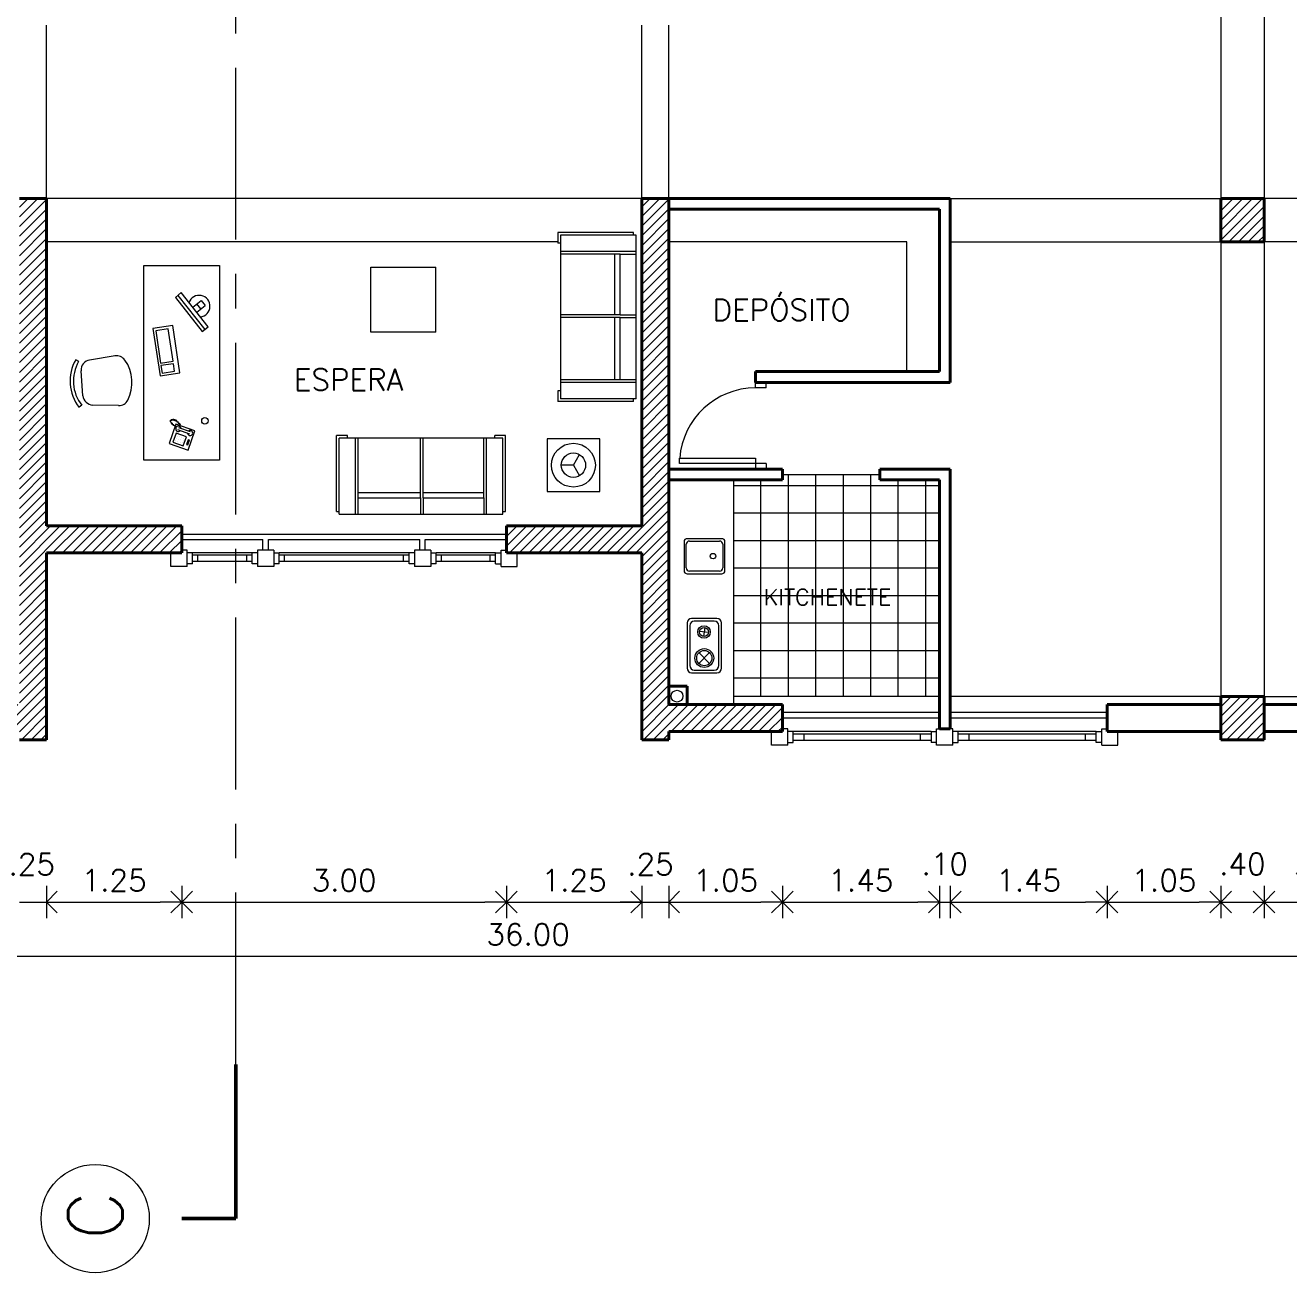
# Model space of a CAD drawing. Extents: x 1018 to 1352, y -109 to 184.
# Drawn here: x 1107.02 to 1118.69, y 108.28 to 119.81 of the extents above; entities that cross this region are included whole.
import ezdxf

# ---------------------------------------------------------------- set-up
doc = ezdxf.new("R2010")
doc.units = 0
doc.header["$LTSCALE"] = 0.5
doc.linetypes.add('CENTER', pattern=[50.8, 31.75, -6.35, 6.35, -6.35])
doc.layers.get('0').update_dxf_attribs({"linetype": 'CONTINUOUS'})
doc.layers.get('Defpoints').update_dxf_attribs({"linetype": 'CONTINUOUS'})
for name, color, linetype, lineweight in [('Acotaciones', 9, 'CONTINUOUS', 9), ('Carpintería', 55, 'CONTINUOUS', 20), ('Detalles .05', 243, 'CONTINUOUS', 5), ('Detalles 01', 8, 'CONTINUOUS', 9), ('Equipamiento fijo', 31, 'CONTINUOUS', 13), ('Equipamiento movil', 33, 'CONTINUOUS', 9), ('Muros corte', 7, 'CONTINUOUS', 40), ('Punta 015', 64, 'CONTINUOUS', 13), ('Punta 02', 11, 'CONTINUOUS', 20), ('Punta 05', 52, 'CONTINUOUS', 50), ('Tratamiento pisos', 251, 'CONTINUOUS', 9)]:
    doc.layers.add(name, color=color, linetype=linetype, lineweight=lineweight)
doc.styles.add('Texto 1.5 mm', font='simplex.shx', dxfattribs={"height": 0.15})
doc.styles.add('Texto 2 mm', font='simplex.shx', dxfattribs={"height": 0.2})
doc.styles.add('Texto 5 mm', font='simplex.shx', dxfattribs={"height": 0.5})
doc.dimstyles.new('Primera línea', dxfattribs={"dimscale": 0, "dimtxt": 0.2, "dimasz": 0.2, "dimexe": 0.15, "dimexo": 0, "dimgap": 0.1, "dimtad": 1, "dimzin": 4, "dimdsep": 46, "dimtxsty": 'Texto 2 mm', "dimblk": 'OPEN90', "dimcen": 2.5, "dimclrd": 256, "dimclre": 256, "dimclrt": 256, "dimadec": 0, "dimazin": 0, "dimtfac": 1, "dimtmove": 2, "dimatfit": 3, "dimldrblk": 'OPEN90', "dimfxl": 1, "dimtolj": 1, "dimtzin": 0, "dimlwd": -1, "dimlwe": -1, "dimarcsym": 0})
doc.dimstyles.new('Segunda línea', dxfattribs={"dimscale": 0, "dimtxt": 0.2, "dimasz": 0.2, "dimexe": 0.15, "dimexo": 0.5, "dimgap": 0.1, "dimtad": 1, "dimzin": 4, "dimdsep": 46, "dimtxsty": 'Texto 2 mm', "dimblk": 'OPEN90', "dimcen": 2.5, "dimclrd": 256, "dimclre": 256, "dimclrt": 256, "dimadec": 0, "dimazin": 0, "dimtfac": 1, "dimtmove": 2, "dimatfit": 3, "dimldrblk": 'OPEN90', "dimfxl": 1, "dimtolj": 1, "dimtzin": 0, "dimlwd": -1, "dimlwe": -1, "dimarcsym": 0})
pattern_1 = [(45, (2.81977, 1.001066), (-0.0449012806, 0.0449012806), [])]

# ---------------------------------------------------------------- blocks, each defined once
blk = doc.blocks.new('Velador planta')
for q in [(-4.33, 2.5), (4.33, 2.5), (0, -5)]:
    blk.add_line((0, 0), q)
for radius in [9, 5]:
    blk.add_circle((0, 0), radius)
blk = doc.blocks.new('TELEFONO')
at = {"layer": 'Detalles .05'}
for p, q in [((0.139, 0.134), (-0.098, 0.134)), ((-0.098, 0.134), (-0.098, -0.099)), ((-0.071, 0.089), (-0.071, -0.055)), ((-0.043, 0.089), (-0.043, -0.055)), ((0.108, 0.063), (0, 0.063)), ((0, 0.063), (0, -0.063)), ((0.081, 0.108), (0.023, 0.108)), ((0.023, 0.108), (0.023, 0.094)), ((0.023, 0.094), (0.081, 0.094)), ((0.027, 0.041), (0.027, 0.041)), ((0.027, 0.014), (0.027, 0.014)), ((0.054, 0.041), (0.054, 0.041)), ((0.054, 0.014), (0.054, 0.014)), ((0.081, 0.094), (0.081, 0.108)), ((0.081, 0.041), (0.081, 0.041)), ((0.081, 0.014), (0.081, 0.014)), ((0.108, -0.063), (0.108, 0.063)), ((0.139, -0.099), (0.139, 0.134)), ((-0.129, -0.104), (-0.147, -0.11)), ((-0.129, -0.116), (-0.147, -0.121)), ((-0.129, -0.127), (-0.147, -0.133)), ((-0.129, -0.139), (-0.147, -0.145)), ((-0.124, -0.093), (-0.141, -0.098)), ((-0.118, -0.081), (-0.135, -0.087)), ((-0.112, -0.07), (-0.129, -0.075)), ((-0.106, -0.058), (-0.124, -0.064)), ((-0.101, -0.047), (-0.118, -0.052)), ((-0.083, -0.145), (-0.101, -0.15)), ((-0.098, -0.099), (0.139, -0.099)), ((-0.078, -0.133), (-0.095, -0.139)), ((-0.072, -0.121), (-0.089, -0.127)), ((-0.067, -0.083), (-0.078, -0.116)), ((0, -0.063), (0.108, -0.063)), ((0.027, -0.013), (0.027, -0.013)), ((0.027, -0.04), (0.027, -0.04)), ((0.054, -0.013), (0.054, -0.013)), ((0.054, -0.04), (0.054, -0.04)), ((0.081, -0.013), (0.081, -0.013)), ((0.081, -0.04), (0.081, -0.04)), ((-0.124, -0.15), (-0.141, -0.156)), ((-0.118, -0.162), (-0.135, -0.168)), ((-0.104, -0.17), (-0.122, -0.176)), ((-0.089, -0.156), (-0.106, -0.162))]:
    blk.add_line(p, q, dxfattribs=at)
for centre, start, end in [((-0.057, 0.089), 298.4915, 241.5085), ((-0.057, -0.055), 118.4915, 61.5085)]:
    blk.add_arc(centre, 0.0302, start, end, dxfattribs=at)
blk = doc.blocks.new('RECTANG')
for p, q in [((1, 1), (0, 1)), ((0, 1), (0, 0)), ((1, 0), (1, 1)), ((0, 0), (1, 0))]:
    blk.add_line(p, q)
blk = doc.blocks.new('KEYBOARD', base_point=(60, 294))
for p, xscale, yscale, zscale in [((60, 294), 19, 8, 19), ((61, 295), 13, 5, 13), ((75, 295), 3, 5, 3)]:
    blk.add_blockref('RECTANG', p, dxfattribs=dict(xscale=xscale, yscale=yscale, zscale=zscale))
blk = doc.blocks.new('silla compu')
for p, q in [((-0.198, 0.131), (-0.215, -0.107)), ((0.255, 0.058), (0.197, -0.173)), ((-0.225, -0.207), (-0.247, -0.23)), ((0.092, -0.242), (-0.137, -0.206)), ((0.175, -0.271), (0.188, -0.3))]:
    blk.add_line(p, q)
for centre, radius, start, end in [((-0.005, -0.116), 0.354, 49.3107, 112.4967), ((-0.105, 0.124), 0.0936, 112.4967, 175.8734), ((0.175, 0.085), 0.0838, 341.6928, 53.5518), ((-0.122, -0.113), 0.0936, 175.8734, 260.9037), ((0.022, 0.055), 0.392, 226.6455, 295.1618), ((0.022, 0.055), 0.361, 226.6972, 295.1102), ((0.098, -0.138), 0.105, 266.1879, 340.6498)]:
    blk.add_arc(centre, radius, start, end)
blk = doc.blocks.new('_Open90')
at = {"color": 0, "linetype": 'ByBlock', "lineweight": -2}
for p, q in [((0, 0), (-1, 0)), ((-0.5, 0.5), (0, 0)), ((0, 0), (-0.5, -0.5))]:
    blk.add_line(p, q, dxfattribs=at)
blk = doc.blocks.new('*D251')
at = {"layer": 'Acotaciones', "transparency": 16777216}
for p, q in [((1107.215, 111.856), (1107.215, 111.556)), ((1108.465, 111.856), (1108.465, 111.556)), ((1107.415, 111.706), (1108.265, 111.706))]:
    blk.add_line(p, q, dxfattribs=at)
at = {"layer": 'Defpoints', "color": 0, "transparency": 16777216}
for p in [(1107.215, 111.856), (1108.465, 111.856), (1108.465, 111.706)]:
    blk.add_point(p, dxfattribs=at)
at = {"layer": 'Acotaciones', "transparency": 16777216, "xscale": 0.2, "yscale": 0.2, "zscale": 0.2, "rotation": 180}
blk.add_blockref('_Open90', (1107.215, 111.706), dxfattribs=at)
at = {"layer": 'Acotaciones', "transparency": 16777216, "xscale": 0.2, "yscale": 0.2, "zscale": 0.2}
blk.add_blockref('_Open90', (1108.465, 111.706), dxfattribs=at)
at = {"layer": 'Acotaciones', "transparency": 16777216, "insert": (1107.84, 111.906), "char_height": 0.2, "attachment_point": 5, "style": 'Texto 2 mm'}
blk.add_mtext('\\A1;1.25', dxfattribs=at)
blk = doc.blocks.new('*D252')
at = {"layer": 'Acotaciones', "transparency": 16777216}
for p, q in [((1108.465, 111.856), (1108.465, 111.556)), ((1111.465, 111.856), (1111.465, 111.556)), ((1108.665, 111.706), (1111.265, 111.706))]:
    blk.add_line(p, q, dxfattribs=at)
at = {"layer": 'Defpoints', "color": 0, "transparency": 16777216}
for p in [(1108.465, 111.856), (1111.465, 111.856), (1111.465, 111.706)]:
    blk.add_point(p, dxfattribs=at)
at = {"layer": 'Acotaciones', "transparency": 16777216, "xscale": 0.2, "yscale": 0.2, "zscale": 0.2, "rotation": 180}
blk.add_blockref('_Open90', (1108.465, 111.706), dxfattribs=at)
at = {"layer": 'Acotaciones', "transparency": 16777216, "xscale": 0.2, "yscale": 0.2, "zscale": 0.2}
blk.add_blockref('_Open90', (1111.465, 111.706), dxfattribs=at)
at = {"layer": 'Acotaciones', "transparency": 16777216, "insert": (1109.965, 111.906), "char_height": 0.2, "attachment_point": 5, "style": 'Texto 2 mm'}
blk.add_mtext('\\A1;3.00', dxfattribs=at)
blk = doc.blocks.new('*D253')
at = {"layer": 'Acotaciones', "transparency": 16777216}
for p, q in [((1111.465, 111.856), (1111.465, 111.556)), ((1112.715, 111.856), (1112.715, 111.556)), ((1111.665, 111.706), (1112.515, 111.706))]:
    blk.add_line(p, q, dxfattribs=at)
at = {"layer": 'Defpoints', "color": 0, "transparency": 16777216}
for p in [(1111.465, 111.856), (1112.715, 111.856), (1112.715, 111.706)]:
    blk.add_point(p, dxfattribs=at)
at = {"layer": 'Acotaciones', "transparency": 16777216, "xscale": 0.2, "yscale": 0.2, "zscale": 0.2, "rotation": 180}
blk.add_blockref('_Open90', (1111.465, 111.706), dxfattribs=at)
at = {"layer": 'Acotaciones', "transparency": 16777216, "xscale": 0.2, "yscale": 0.2, "zscale": 0.2}
blk.add_blockref('_Open90', (1112.715, 111.706), dxfattribs=at)
at = {"layer": 'Acotaciones', "transparency": 16777216, "insert": (1112.09, 111.906), "char_height": 0.2, "attachment_point": 5, "style": 'Texto 2 mm'}
blk.add_mtext('\\A1;1.25', dxfattribs=at)
blk = doc.blocks.new('*D254')
at = {"layer": 'Acotaciones', "transparency": 16777216}
for p, q in [((1112.965, 111.856), (1112.965, 111.556)), ((1114.015, 111.856), (1114.015, 111.556)), ((1113.165, 111.706), (1113.815, 111.706))]:
    blk.add_line(p, q, dxfattribs=at)
at = {"layer": 'Defpoints', "color": 0, "transparency": 16777216}
for p in [(1112.965, 111.856), (1114.015, 111.856), (1114.015, 111.706)]:
    blk.add_point(p, dxfattribs=at)
at = {"layer": 'Acotaciones', "transparency": 16777216, "xscale": 0.2, "yscale": 0.2, "zscale": 0.2, "rotation": 180}
blk.add_blockref('_Open90', (1112.965, 111.706), dxfattribs=at)
at = {"layer": 'Acotaciones', "transparency": 16777216, "xscale": 0.2, "yscale": 0.2, "zscale": 0.2}
blk.add_blockref('_Open90', (1114.015, 111.706), dxfattribs=at)
at = {"layer": 'Acotaciones', "transparency": 16777216, "insert": (1113.49, 111.906), "char_height": 0.2, "attachment_point": 5, "style": 'Texto 2 mm'}
blk.add_mtext('\\A1;1.05', dxfattribs=at)
blk = doc.blocks.new('*D255')
at = {"layer": 'Acotaciones', "transparency": 16777216}
for p, q in [((1114.015, 111.856), (1114.015, 111.556)), ((1115.465, 111.856), (1115.465, 111.556)), ((1114.215, 111.706), (1115.265, 111.706))]:
    blk.add_line(p, q, dxfattribs=at)
at = {"layer": 'Defpoints', "color": 0, "transparency": 16777216}
for p in [(1114.015, 111.856), (1115.465, 111.856), (1115.465, 111.706)]:
    blk.add_point(p, dxfattribs=at)
at = {"layer": 'Acotaciones', "transparency": 16777216, "xscale": 0.2, "yscale": 0.2, "zscale": 0.2, "rotation": 180}
blk.add_blockref('_Open90', (1114.015, 111.706), dxfattribs=at)
at = {"layer": 'Acotaciones', "transparency": 16777216, "xscale": 0.2, "yscale": 0.2, "zscale": 0.2}
blk.add_blockref('_Open90', (1115.465, 111.706), dxfattribs=at)
at = {"layer": 'Acotaciones', "transparency": 16777216, "insert": (1114.74, 111.906), "char_height": 0.2, "attachment_point": 5, "style": 'Texto 2 mm'}
blk.add_mtext('\\A1;1.45', dxfattribs=at)
blk = doc.blocks.new('*D256')
at = {"layer": 'Acotaciones', "transparency": 16777216}
for p, q in [((1115.565, 111.856), (1115.565, 111.556)), ((1117.015, 111.856), (1117.015, 111.556)), ((1115.765, 111.706), (1116.815, 111.706))]:
    blk.add_line(p, q, dxfattribs=at)
at = {"layer": 'Defpoints', "color": 0, "transparency": 16777216}
for p in [(1115.565, 111.856), (1117.015, 111.856), (1117.015, 111.706)]:
    blk.add_point(p, dxfattribs=at)
at = {"layer": 'Acotaciones', "transparency": 16777216, "xscale": 0.2, "yscale": 0.2, "zscale": 0.2, "rotation": 180}
blk.add_blockref('_Open90', (1115.565, 111.706), dxfattribs=at)
at = {"layer": 'Acotaciones', "transparency": 16777216, "xscale": 0.2, "yscale": 0.2, "zscale": 0.2}
blk.add_blockref('_Open90', (1117.015, 111.706), dxfattribs=at)
at = {"layer": 'Acotaciones', "transparency": 16777216, "insert": (1116.29, 111.906), "char_height": 0.2, "attachment_point": 5, "style": 'Texto 2 mm'}
blk.add_mtext('\\A1;1.45', dxfattribs=at)
blk = doc.blocks.new('*D257')
at = {"layer": 'Acotaciones', "transparency": 16777216}
for p, q in [((1117.015, 111.856), (1117.015, 111.556)), ((1118.065, 111.856), (1118.065, 111.556)), ((1117.215, 111.706), (1117.865, 111.706))]:
    blk.add_line(p, q, dxfattribs=at)
at = {"layer": 'Defpoints', "color": 0, "transparency": 16777216}
for p in [(1117.015, 111.856), (1118.065, 111.856), (1118.065, 111.706)]:
    blk.add_point(p, dxfattribs=at)
at = {"layer": 'Acotaciones', "transparency": 16777216, "xscale": 0.2, "yscale": 0.2, "zscale": 0.2, "rotation": 180}
blk.add_blockref('_Open90', (1117.015, 111.706), dxfattribs=at)
at = {"layer": 'Acotaciones', "transparency": 16777216, "xscale": 0.2, "yscale": 0.2, "zscale": 0.2}
blk.add_blockref('_Open90', (1118.065, 111.706), dxfattribs=at)
at = {"layer": 'Acotaciones', "transparency": 16777216, "insert": (1117.54, 111.906), "char_height": 0.2, "attachment_point": 5, "style": 'Texto 2 mm'}
blk.add_mtext('\\A1;1.05', dxfattribs=at)
blk = doc.blocks.new('*D258')
at = {"layer": 'Acotaciones', "transparency": 16777216}
for p, q in [((1118.465, 111.856), (1118.465, 111.556)), ((1119.565, 111.856), (1119.565, 111.556)), ((1118.665, 111.706), (1119.365, 111.706))]:
    blk.add_line(p, q, dxfattribs=at)
at = {"layer": 'Defpoints', "color": 0, "transparency": 16777216}
for p in [(1118.465, 111.856), (1119.565, 111.856), (1119.565, 111.706)]:
    blk.add_point(p, dxfattribs=at)
at = {"layer": 'Acotaciones', "transparency": 16777216, "xscale": 0.2, "yscale": 0.2, "zscale": 0.2, "rotation": 180}
blk.add_blockref('_Open90', (1118.465, 111.706), dxfattribs=at)
at = {"layer": 'Acotaciones', "transparency": 16777216, "xscale": 0.2, "yscale": 0.2, "zscale": 0.2}
blk.add_blockref('_Open90', (1119.565, 111.706), dxfattribs=at)
at = {"layer": 'Acotaciones', "transparency": 16777216, "insert": (1119.015, 111.906), "char_height": 0.2, "attachment_point": 5, "style": 'Texto 2 mm'}
blk.add_mtext('\\A1;1.10', dxfattribs=at)
blk = doc.blocks.new('*D264')
at = {"layer": 'Acotaciones', "transparency": 16777216}
for p, q in [((1093.665, 111.356), (1093.665, 111.056)), ((1129.665, 111.356), (1129.665, 111.056)), ((1093.865, 111.206), (1129.465, 111.206))]:
    blk.add_line(p, q, dxfattribs=at)
at = {"layer": 'Defpoints', "color": 0, "transparency": 16777216}
for p in [(1093.665, 111.856), (1129.665, 111.856), (1129.665, 111.206)]:
    blk.add_point(p, dxfattribs=at)
at = {"layer": 'Acotaciones', "transparency": 16777216, "xscale": 0.2, "yscale": 0.2, "zscale": 0.2, "rotation": 180}
blk.add_blockref('_Open90', (1093.665, 111.206), dxfattribs=at)
at = {"layer": 'Acotaciones', "transparency": 16777216, "xscale": 0.2, "yscale": 0.2, "zscale": 0.2}
blk.add_blockref('_Open90', (1129.665, 111.206), dxfattribs=at)
at = {"layer": 'Acotaciones', "transparency": 16777216, "insert": (1111.665, 111.406), "char_height": 0.2, "attachment_point": 5, "style": 'Texto 2 mm'}
blk.add_mtext('\\A1;36.00', dxfattribs=at)

msp = doc.modelspace()

# ---------------------------------------------------------------- hatches: boundary and pattern name
at = {"layer": 'Detalles 01'}
h = msp.add_hatch(dxfattribs=at)
h.set_pattern_fill('ANSI31,_O', color=256, scale=0.02)
h.set_pattern_definition(pattern_1)
h.paths.add_polyline_path([(1106.965, 113.531), (1105.915, 113.531), (1105.915, 113.281), (1106.965, 113.281), (1106.965, 113.206), (1107.215, 113.206), (1107.215, 114.931), (1108.465, 114.931), (1108.465, 115.181), (1107.215, 115.181), (1107.215, 118.206), (1106.965, 118.206)])
h = msp.add_hatch(dxfattribs=at)
h.set_pattern_fill('ANSI31,_O', color=256, scale=0.02)
h.set_pattern_definition(pattern_1)
h.paths.add_polyline_path([(1112.965, 118.206), (1112.715, 118.206), (1112.715, 115.181), (1111.465, 115.181), (1111.465, 114.931), (1112.715, 114.931), (1112.715, 113.206), (1112.965, 113.206), (1112.965, 113.281), (1114.015, 113.281), (1114.015, 113.531), (1112.965, 113.531)])
h = msp.add_hatch(dxfattribs=at)
h.set_pattern_fill('ANSI31', color=256, scale=0.02, style=0)
h.set_pattern_definition(pattern_1)
h.paths.add_polyline_path([(1118.065, 118.206), (1118.065, 117.806), (1118.465, 117.806), (1118.465, 118.206)])
h = msp.add_hatch(dxfattribs=at)
h.set_pattern_fill('ANSI31', color=256, scale=0.02, style=0)
h.set_pattern_definition(pattern_1)
h.paths.add_polyline_path([(1118.465, 113.206), (1118.465, 113.606), (1118.065, 113.606), (1118.065, 113.206)])
at = {"layer": 'Tratamiento pisos'}
h = msp.add_hatch(dxfattribs=at)
h.set_pattern_fill('NET,_I', color=256, scale=0.08, angle=-90, style=2)
h.set_pattern_definition([(270, (2.81977, 1.00107), (0.254, -4e-17), []), (0, (2.81977, 1.00107), (6e-17, 0.254), [])])
h.paths.add_polyline_path([(1114.015, 115.656), (1114.015, 115.606), (1113.565, 115.606), (1113.565, 113.606), (1115.44, 113.606), (1115.465, 113.606), (1115.465, 115.606), (1114.915, 115.606), (1114.915, 115.656)])

# ---------------------------------------------------------------- linework, layer by layer
at = {"layer": 'Acotaciones'}
for p, q in [((1115.465, 111.856), (1115.465, 111.556)), ((1115.565, 111.856), (1115.565, 111.556)), ((1118.065, 111.706), (1118.165, 111.806)), ((1118.465, 111.706), (1118.365, 111.806)), ((1106.965, 111.706), (1107.465, 111.706)), ((1112.465, 111.706), (1112.965, 111.706)), ((1115.465, 111.706), (1115.565, 111.706)), ((1118.065, 111.706), (1118.465, 111.706)), ((1118.165, 111.606), (1118.065, 111.706)), ((1118.365, 111.606), (1118.465, 111.706))]:
    msp.add_line(p, q, dxfattribs=at)
at = {"layer": 'Carpintería'}
for p, q in [((1113.765, 116.456), (1113.765, 116.506)), ((1113.865, 116.456), (1113.765, 116.456)), ((1113.865, 116.456), (1113.865, 116.506)), ((1113.065, 115.756), (1113.065, 115.806)), ((1113.065, 115.806), (1113.765, 115.806)), ((1113.765, 115.756), (1113.065, 115.756)), ((1113.765, 115.806), (1113.765, 115.756)), ((1113.865, 115.756), (1113.765, 115.756)), ((1113.765, 115.756), (1113.765, 115.706)), ((1113.865, 115.756), (1113.865, 115.706)), ((1108.365, 114.806), (1108.365, 114.931)), ((1108.515, 114.956), (1108.465, 114.956)), ((1108.515, 114.806), (1108.515, 114.956)), ((1108.565, 114.931), (1108.515, 114.931)), ((1108.565, 114.831), (1108.565, 114.931)), ((1109.115, 114.911), (1108.565, 114.911)), ((1108.615, 114.851), (1108.615, 114.911)), ((1109.065, 114.851), (1109.065, 114.911)), ((1109.115, 114.831), (1109.115, 114.931)), ((1109.165, 114.931), (1109.115, 114.931)), ((1109.315, 114.956), (1109.165, 114.956)), ((1109.165, 114.956), (1109.165, 114.806)), ((1109.315, 114.956), (1109.315, 114.806)), ((1109.315, 114.931), (1109.365, 114.931)), ((1109.365, 114.831), (1109.365, 114.931)), ((1110.565, 114.911), (1109.365, 114.911)), ((1109.415, 114.851), (1109.415, 114.911)), ((1110.515, 114.851), (1110.515, 114.911)), ((1110.615, 114.931), (1110.565, 114.931)), ((1110.565, 114.831), (1110.565, 114.931)), ((1110.765, 114.956), (1110.615, 114.956)), ((1110.615, 114.956), (1110.615, 114.806)), ((1110.765, 114.956), (1110.765, 114.806)), ((1110.765, 114.931), (1110.815, 114.931)), ((1110.815, 114.831), (1110.815, 114.931)), ((1111.365, 114.911), (1110.815, 114.911)), ((1110.865, 114.851), (1110.865, 114.911)), ((1111.315, 114.851), (1111.315, 114.911)), ((1111.365, 114.831), (1111.365, 114.931)), ((1111.365, 114.931), (1111.415, 114.931)), ((1111.415, 114.806), (1111.415, 114.956)), ((1111.415, 114.956), (1111.465, 114.956)), ((1111.565, 114.806), (1111.565, 114.931)), ((1108.515, 114.806), (1108.365, 114.806)), ((1108.565, 114.831), (1108.515, 114.831)), ((1109.115, 114.851), (1108.565, 114.851)), ((1109.165, 114.831), (1109.115, 114.831)), ((1109.315, 114.806), (1109.165, 114.806)), ((1109.365, 114.831), (1109.315, 114.831)), ((1110.565, 114.851), (1109.365, 114.851)), ((1110.615, 114.831), (1110.565, 114.831)), ((1110.765, 114.806), (1110.615, 114.806)), ((1110.815, 114.831), (1110.765, 114.831)), ((1111.365, 114.851), (1110.815, 114.851)), ((1111.365, 114.831), (1111.415, 114.831)), ((1111.415, 114.806), (1111.565, 114.806)), ((1113.915, 113.156), (1113.915, 113.281)), ((1114.065, 113.306), (1114.015, 113.306)), ((1114.065, 113.156), (1114.065, 113.306)), ((1114.115, 113.281), (1114.065, 113.281)), ((1114.115, 113.181), (1114.115, 113.281)), ((1114.115, 113.261), (1115.39, 113.261)), ((1114.215, 113.201), (1114.215, 113.261)), ((1115.29, 113.201), (1115.29, 113.261)), ((1115.39, 113.281), (1115.39, 113.181)), ((1115.39, 113.281), (1115.44, 113.281)), ((1115.44, 113.156), (1115.44, 113.306)), ((1115.44, 113.306), (1115.465, 113.306)), ((1115.59, 113.306), (1115.565, 113.306)), ((1115.59, 113.156), (1115.59, 113.306)), ((1115.64, 113.281), (1115.59, 113.281)), ((1115.64, 113.181), (1115.64, 113.281)), ((1115.64, 113.261), (1116.915, 113.261)), ((1115.74, 113.201), (1115.74, 113.261)), ((1116.815, 113.201), (1116.815, 113.261)), ((1116.915, 113.181), (1116.915, 113.281)), ((1116.915, 113.281), (1116.965, 113.281)), ((1116.965, 113.156), (1116.965, 113.306)), ((1116.965, 113.306), (1117.015, 113.306)), ((1117.115, 113.156), (1117.115, 113.281)), ((1114.065, 113.156), (1113.915, 113.156)), ((1114.065, 113.181), (1114.115, 113.181)), ((1114.115, 113.201), (1115.39, 113.201)), ((1115.44, 113.181), (1115.39, 113.181)), ((1115.59, 113.156), (1115.44, 113.156)), ((1115.59, 113.181), (1115.64, 113.181)), ((1115.64, 113.201), (1116.915, 113.201)), ((1116.965, 113.181), (1116.915, 113.181)), ((1116.965, 113.156), (1117.115, 113.156))]:
    msp.add_line(p, q, dxfattribs=at)
at = {"layer": 'Detalles 01', "linetype": 'CENTER', "ltscale": 0.1}
msp.add_line((1108.965, 110.206), (1108.965, 120.744), dxfattribs=at)
at = {"layer": 'Detalles 01'}
for p, q in [((1108.465, 115.106), (1111.465, 115.106)), ((1108.465, 115.056), (1109.215, 115.056)), ((1109.215, 114.956), (1109.215, 115.056)), ((1109.265, 114.956), (1109.265, 115.056)), ((1109.265, 115.056), (1110.665, 115.056)), ((1110.665, 114.956), (1110.665, 115.056)), ((1110.715, 114.956), (1110.715, 115.056)), ((1110.715, 115.056), (1111.465, 115.056)), ((1109.115, 114.931), (1108.565, 114.931)), ((1110.565, 114.931), (1109.365, 114.931)), ((1111.365, 114.931), (1110.815, 114.931)), ((1115.465, 113.456), (1114.015, 113.456)), ((1115.465, 113.406), (1114.015, 113.406)), ((1117.015, 113.456), (1115.565, 113.456)), ((1117.015, 113.406), (1115.565, 113.406)), ((1115.39, 113.281), (1114.115, 113.281)), ((1116.915, 113.281), (1115.64, 113.281))]:
    msp.add_line(p, q, dxfattribs=at)
msp.add_circle((1113.041, 113.608), 0.055, dxfattribs=at)
msp.add_arc((1113.767, 115.753), 0.703, 90.1171, 175.6407, dxfattribs=at)
at = {"layer": 'Equipamiento fijo'}
for p, q in [((1115.165, 117.806), (1112.965, 117.806)), ((1115.165, 116.606), (1115.165, 117.806)), ((1113.565, 113.531), (1113.565, 115.606))]:
    msp.add_line(p, q, dxfattribs=at)
at = {"layer": 'Equipamiento movil'}
for p, q in [((1112.64, 117.892), (1111.94, 117.892)), ((1111.94, 117.892), (1111.94, 117.792)), ((1111.965, 117.792), (1111.94, 117.792)), ((1112.665, 117.867), (1111.965, 117.867)), ((1111.965, 117.867), (1111.965, 117.717)), ((1112.64, 117.867), (1112.64, 117.892)), ((1112.665, 116.355), (1112.665, 117.867)), ((1111.965, 117.717), (1111.965, 116.355)), ((1112.665, 117.717), (1111.965, 117.717)), ((1112.515, 117.692), (1111.965, 117.692)), ((1112.465, 117.13), (1112.465, 117.692)), ((1112.515, 117.13), (1112.515, 117.692)), ((1112.515, 117.692), (1112.665, 117.692)), ((1108.115, 115.787), (1108.115, 117.587)), ((1108.115, 117.587), (1108.815, 117.587)), ((1108.815, 117.587), (1108.815, 115.787)), ((1110.212, 116.971), (1110.212, 117.571)), ((1110.212, 117.571), (1110.812, 117.571)), ((1110.812, 116.971), (1110.812, 117.571)), ((1108.461, 117.336), (1108.406, 117.292)), ((1108.708, 117.021), (1108.461, 117.336)), ((1108.406, 117.292), (1108.653, 116.978)), ((1108.429, 117.311), (1108.677, 116.997)), ((1108.566, 117.202), (1108.643, 117.263)), ((1108.603, 117.155), (1108.68, 117.216)), ((1108.642, 117.186), (1108.605, 117.233)), ((1108.643, 117.263), (1108.68, 117.216)), ((1112.515, 117.13), (1111.965, 117.13)), ((1112.515, 117.13), (1111.965, 117.13)), ((1112.515, 117.105), (1111.965, 117.105)), ((1112.465, 116.53), (1112.465, 117.105)), ((1112.515, 117.13), (1112.665, 117.13)), ((1112.515, 117.105), (1112.665, 117.105)), ((1112.515, 116.53), (1112.515, 117.105)), ((1108.653, 116.978), (1108.708, 117.021)), ((1110.812, 116.971), (1110.212, 116.971)), ((1112.665, 116.53), (1111.965, 116.53)), ((1111.94, 116.43), (1111.94, 116.33)), ((1111.965, 116.43), (1111.94, 116.43)), ((1112.665, 116.505), (1111.965, 116.505)), ((1111.965, 116.505), (1111.965, 116.355)), ((1112.64, 116.33), (1111.94, 116.33)), ((1112.665, 116.355), (1111.965, 116.355)), ((1112.64, 116.33), (1112.64, 116.355)), ((1109.895, 115.315), (1109.895, 116.015)), ((1109.995, 116.015), (1109.895, 116.015)), ((1111.282, 115.99), (1109.92, 115.99)), ((1109.92, 115.29), (1109.92, 115.99)), ((1110.07, 115.99), (1109.92, 115.99)), ((1109.995, 115.99), (1109.995, 116.015)), ((1110.07, 115.29), (1110.07, 115.99)), ((1110.095, 115.29), (1110.095, 115.99)), ((1110.67, 115.44), (1110.67, 115.99)), ((1110.695, 115.44), (1110.695, 115.99)), ((1110.695, 115.44), (1110.695, 115.99)), ((1111.257, 115.44), (1111.257, 115.99)), ((1111.282, 115.29), (1111.282, 115.99)), ((1111.432, 115.99), (1111.282, 115.99)), ((1111.457, 116.015), (1111.357, 116.015)), ((1111.357, 115.99), (1111.357, 116.015)), ((1111.432, 115.29), (1111.432, 115.99)), ((1111.457, 115.315), (1111.457, 116.015)), ((1111.842, 115.984), (1111.842, 115.498)), ((1112.328, 115.984), (1111.842, 115.984)), ((1112.328, 115.498), (1112.328, 115.984)), ((1108.815, 115.787), (1108.115, 115.787)), ((1110.095, 115.49), (1110.67, 115.49)), ((1110.695, 115.49), (1111.257, 115.49)), ((1111.842, 115.498), (1112.328, 115.498)), ((1110.095, 115.44), (1110.67, 115.44)), ((1110.67, 115.44), (1110.67, 115.29)), ((1110.695, 115.44), (1111.257, 115.44)), ((1110.695, 115.44), (1110.695, 115.29)), ((1111.257, 115.44), (1111.257, 115.29)), ((1109.895, 115.315), (1109.92, 115.315)), ((1109.92, 115.29), (1111.432, 115.29)), ((1111.432, 115.315), (1111.457, 115.315)), ((1113.106, 115.033), (1113.106, 114.768)), ((1113.127, 114.793), (1113.127, 115.011)), ((1113.454, 115.063), (1113.136, 115.063)), ((1113.157, 115.041), (1113.433, 115.041)), ((1113.463, 115.011), (1113.463, 114.793)), ((1113.484, 114.768), (1113.484, 115.033)), ((1113.433, 114.763), (1113.157, 114.763)), ((1113.136, 114.738), (1113.454, 114.738)), ((1113.41, 114.326), (1113.176, 114.326)), ((1113.385, 114.301), (1113.201, 114.301)), ((1113.134, 114.284), (1113.134, 113.866)), ((1113.159, 114.259), (1113.159, 113.891)), ((1113.332, 114.195), (1113.25, 114.206)), ((1113.297, 114.241), (1113.285, 114.16)), ((1113.427, 114.075), (1113.427, 114.259)), ((1113.452, 114.075), (1113.452, 114.284)), ((1113.427, 113.891), (1113.427, 114.075)), ((1113.452, 113.866), (1113.452, 114.075)), ((1113.342, 113.91), (1113.243, 114.01)), ((1113.243, 113.91), (1113.342, 114.01)), ((1113.176, 113.824), (1113.41, 113.824)), ((1113.201, 113.849), (1113.385, 113.849))]:
    msp.add_line(p, q, dxfattribs=at)
for centre, radius in [((1108.679, 116.151), 0.03), ((1113.374, 114.902), 0.0252), ((1113.291, 114.201), 0.0577), ((1113.291, 114.201), 0.041), ((1113.293, 113.96), 0.0871), ((1113.293, 113.96), 0.0703)]:
    msp.add_circle(centre, radius, dxfattribs=at)
for centre, radius, start, end in [((1108.626, 117.211), 0.1, 276.0804, 160.3084), ((1113.136, 115.033), 0.03, 90, 180), ((1113.157, 115.011), 0.03, 90, 180), ((1113.433, 115.011), 0.03, 0, 90), ((1113.454, 115.033), 0.03, 0, 90), ((1113.136, 114.768), 0.03, 180, 270), ((1113.157, 114.793), 0.03, 180, 270), ((1113.433, 114.793), 0.03, 270, 360), ((1113.454, 114.768), 0.03, 270, 360), ((1113.176, 114.284), 0.0418, 90, 180), ((1113.201, 114.259), 0.0418, 90, 180), ((1113.385, 114.259), 0.0418, 0, 90), ((1113.41, 114.284), 0.0418, 0, 90), ((1113.176, 113.866), 0.0418, 180, 270), ((1113.201, 113.891), 0.0418, 180, 270), ((1113.385, 113.891), 0.0418, 270, 0), ((1113.41, 113.866), 0.0418, 270, 0)]:
    msp.add_arc(centre, radius, start, end, dxfattribs=at)
at = {"layer": 'Muros corte'}
for p, q in [((1106.965, 118.206), (1107.215, 118.206)), ((1107.215, 115.181), (1107.215, 118.206)), ((1115.565, 118.206), (1112.715, 118.206)), ((1112.715, 118.206), (1112.715, 115.181)), ((1112.965, 118.206), (1112.965, 113.531)), ((1115.565, 116.506), (1115.565, 118.206)), ((1118.465, 118.206), (1118.065, 118.206)), ((1118.065, 117.806), (1118.065, 118.206)), ((1118.465, 117.806), (1118.465, 118.206)), ((1115.465, 118.106), (1112.965, 118.106)), ((1115.465, 116.606), (1115.465, 118.106)), ((1118.465, 117.806), (1118.065, 117.806)), ((1115.465, 116.606), (1113.765, 116.606)), ((1113.765, 116.506), (1113.765, 116.606)), ((1115.565, 116.506), (1113.765, 116.506)), ((1114.015, 115.706), (1112.965, 115.706)), ((1114.015, 115.606), (1114.015, 115.706)), ((1115.565, 115.706), (1114.915, 115.706)), ((1114.915, 115.606), (1114.915, 115.706)), ((1115.565, 113.306), (1115.565, 115.706)), ((1114.015, 115.606), (1112.965, 115.606)), ((1115.465, 115.606), (1114.915, 115.606)), ((1115.465, 113.306), (1115.465, 115.606)), ((1107.215, 115.181), (1108.465, 115.181)), ((1108.465, 115.181), (1108.465, 114.931)), ((1111.465, 114.931), (1111.465, 115.181)), ((1112.715, 115.181), (1111.465, 115.181)), ((1107.215, 114.931), (1108.465, 114.931)), ((1107.215, 113.206), (1107.215, 114.931)), ((1112.715, 114.931), (1111.465, 114.931)), ((1112.715, 114.931), (1112.715, 113.206)), ((1112.965, 113.701), (1113.135, 113.701)), ((1113.135, 113.531), (1113.135, 113.701)), ((1118.465, 113.606), (1118.065, 113.606)), ((1118.065, 113.206), (1118.065, 113.606)), ((1118.465, 113.606), (1118.465, 113.206)), ((1114.015, 113.531), (1112.965, 113.531)), ((1114.015, 113.281), (1114.015, 113.531)), ((1118.065, 113.531), (1117.015, 113.531)), ((1117.015, 113.281), (1117.015, 113.531)), ((1119.565, 113.531), (1118.465, 113.531)), ((1112.965, 113.206), (1112.965, 113.281)), ((1114.015, 113.281), (1112.965, 113.281)), ((1115.565, 113.306), (1115.465, 113.306)), ((1118.065, 113.281), (1117.015, 113.281)), ((1119.565, 113.281), (1118.465, 113.281)), ((1107.215, 113.206), (1106.965, 113.206)), ((1112.965, 113.206), (1112.715, 113.206)), ((1118.465, 113.206), (1118.065, 113.206))]:
    msp.add_line(p, q, dxfattribs=at)
at = {"layer": 'Punta 02'}
msp.add_circle((1107.665, 108.781), 0.5, dxfattribs=at)
at = {"layer": 'Punta 05'}
for p, q in [((1108.965, 110.206), (1108.965, 108.781)), ((1108.965, 108.781), (1108.465, 108.781))]:
    msp.add_line(p, q, dxfattribs=at)
at = {"layer": 'Tratamiento pisos'}
for p, q in [((1118.065, 124.206), (1118.065, 118.206)), ((1118.465, 124.206), (1118.465, 118.206)), ((1107.215, 118.206), (1107.215, 119.806)), ((1112.715, 118.206), (1112.715, 119.806)), ((1112.965, 118.206), (1112.965, 119.806)), ((1112.715, 118.206), (1107.215, 118.206)), ((1115.565, 118.206), (1118.065, 118.206)), ((1123.665, 118.206), (1118.465, 118.206)), ((1111.94, 117.806), (1107.215, 117.806)), ((1115.565, 117.806), (1118.065, 117.806)), ((1118.065, 117.806), (1118.065, 113.606)), ((1118.465, 117.806), (1118.465, 113.606)), ((1123.665, 117.806), (1118.465, 117.806)), ((1114.015, 115.656), (1114.915, 115.656)), ((1115.465, 113.606), (1113.565, 113.606)), ((1115.44, 113.606), (1113.565, 113.606)), ((1118.065, 113.606), (1115.565, 113.606)), ((1118.465, 113.606), (1123.495, 113.606))]:
    msp.add_line(p, q, dxfattribs=at)

# ---------------------------------------------------------------- block references
at = {"layer": 'Detalles .05', "xscale": 0.8, "yscale": 0.8, "zscale": 0.8, "rotation": 250.4753668543308}
msp.add_blockref('TELEFONO', (1108.46, 116.02), dxfattribs=at)
at = {"layer": 'Equipamiento movil'}
for name, p, xscale, yscale, zscale, rotation in [('KEYBOARD', (1108.198, 117.004), 0.02326153846132683, 0.02326153846132683, 0.02326153846132683, 278.5780346670578), ('Velador planta', (1112.084, 115.742), 0.0225, 0.0225, 0.0225, 270)]:
    msp.add_blockref(name, p, dxfattribs=dict(at, xscale=xscale, yscale=yscale, zscale=zscale, rotation=rotation))
at = {"layer": 'Equipamiento movil', "rotation": 283.1821124609658}
msp.add_blockref('silla compu', (1107.766, 116.528), dxfattribs=at)

# ---------------------------------------------------------------- texts
at = {"layer": 'Acotaciones', "char_height": 0.2, "attachment_point": 5, "style": 'Texto 2 mm'}
for s, insert in [('.25', (1107.079, 112.055)), ('.25', (1112.796, 112.055)), ('\\A1;.10', (1115.515, 112.057)), ('\\A1;.40', (1118.265, 112.057))]:
    msp.add_mtext(s, dxfattribs=dict(at, insert=insert))
at = {"layer": 'Punta 015', "insert": (1113.843, 114.448), "char_height": 0.15, "width": 1.38855, "attachment_point": 7, "style": 'Texto 1.5 mm'}
msp.add_mtext('KITCHENETE', dxfattribs=at)
at = {"layer": 'Punta 02', "char_height": 0.2, "style": 'Texto 2 mm'}
for s, insert, width, attachment_point in [('DEPÓSITO', (1113.369, 117.077), 1.41809, 7), ('ESPERA', (1109.5, 116.631), 1.0557, 1)]:
    msp.add_mtext(s, dxfattribs=dict(at, insert=insert, width=width, attachment_point=attachment_point))
at = {"layer": 'Punta 05', "insert": (1107.916, 108.584), "char_height": 0.5, "width": 0.3999, "attachment_point": 7, "rotation": 90, "style": 'Texto 5 mm'}
msp.add_mtext('C', dxfattribs=at)

# ---------------------------------------------------------------- dimensions: what is measured, and where the dimension line sits
at = {"layer": 'Acotaciones'}
for base, p1, p2, dimstyle, picture, middle in [((1108.465, 111.706), (1107.215, 111.856), (1108.465, 111.856), 'Primera línea', '*D251', (1107.84, 111.906)), ((1111.465, 111.706), (1108.465, 111.856), (1111.465, 111.856), 'Primera línea', '*D252', (1109.965, 111.906)), ((1112.715, 111.706), (1111.465, 111.856), (1112.715, 111.856), 'Primera línea', '*D253', (1112.09, 111.906)), ((1114.015, 111.706), (1112.965, 111.856), (1114.015, 111.856), 'Primera línea', '*D254', (1113.49, 111.906)), ((1115.465, 111.706), (1114.015, 111.856), (1115.465, 111.856), 'Primera línea', '*D255', (1114.74, 111.906)), ((1117.015, 111.706), (1115.565, 111.856), (1117.015, 111.856), 'Primera línea', '*D256', (1116.29, 111.906)), ((1118.065, 111.706), (1117.015, 111.856), (1118.065, 111.856), 'Primera línea', '*D257', (1117.54, 111.906)), ((1119.565, 111.706), (1118.465, 111.856), (1119.565, 111.856), 'Primera línea', '*D258', (1119.015, 111.906)), ((1129.665, 111.206), (1093.665, 111.856), (1129.665, 111.856), 'Segunda línea', '*D264', (1111.665, 111.406))]:
    dim = msp.add_linear_dim(base=base, p1=p1, p2=p2, dimstyle=dimstyle, override={"dimscale": 1}, dxfattribs=at)
    dim.commit()
    dim.dimension.update_dxf_attribs({"geometry": picture, "text_midpoint": middle})

doc.saveas('drawing.dxf')
